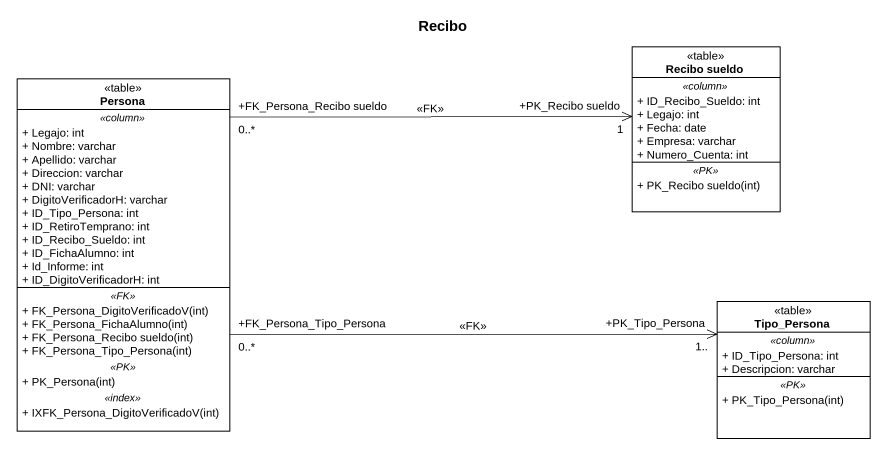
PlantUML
@startuml
title Recibo
hide circle
hide empty members
skinparam classAttributeIconSize 0
class Persona <<table>> {
  .. <<column>> ..
  + Legajo: int
  + Nombre: varchar
  + Apellido: varchar
  + Direccion: varchar
  + DNI: varchar
  + DigitoVerificadorH: varchar
  + ID_Tipo_Persona: int
  + ID_RetiroTemprano: int
  + ID_Recibo_Sueldo: int
  + ID_FichaAlumno: int
  + Id_Informe: int
  + ID_DigitoVerificadorH: int
  .. <<FK>> ..
  + FK_Persona_DigitoVerificadoV(int)
  + FK_Persona_FichaAlumno(int)
  + FK_Persona_Recibo sueldo(int)
  + FK_Persona_Tipo_Persona(int)
  .. <<PK>> ..
  + PK_Persona(int)
  .. <<index>> ..
  + IXFK_Persona_DigitoVerificadoV(int)
}
class "Recibo sueldo" as Recibo_sueldo <<table>> {
  .. <<column>> ..
  + ID_Recibo_Sueldo: int
  + Legajo: int
  + Fecha: date
  + Empresa: varchar
  + Numero_Cuenta: int
  .. <<PK>> ..
  + PK_Recibo sueldo(int)
}
class Tipo_Persona <<table>> {
  .. <<column>> ..
  + ID_Tipo_Persona: int
  + Descripcion: varchar
  .. <<PK>> ..
  + PK_Tipo_Persona(int)
}
Persona "+FK_Persona_Recibo sueldo\n0..*" -right-> "+PK_Recibo sueldo\n1" Recibo_sueldo : <<FK>>
Persona "+FK_Persona_Tipo_Persona\n0..*" -right-> "+PK_Tipo_Persona\n1.." Tipo_Persona : <<FK>>
@enduml
